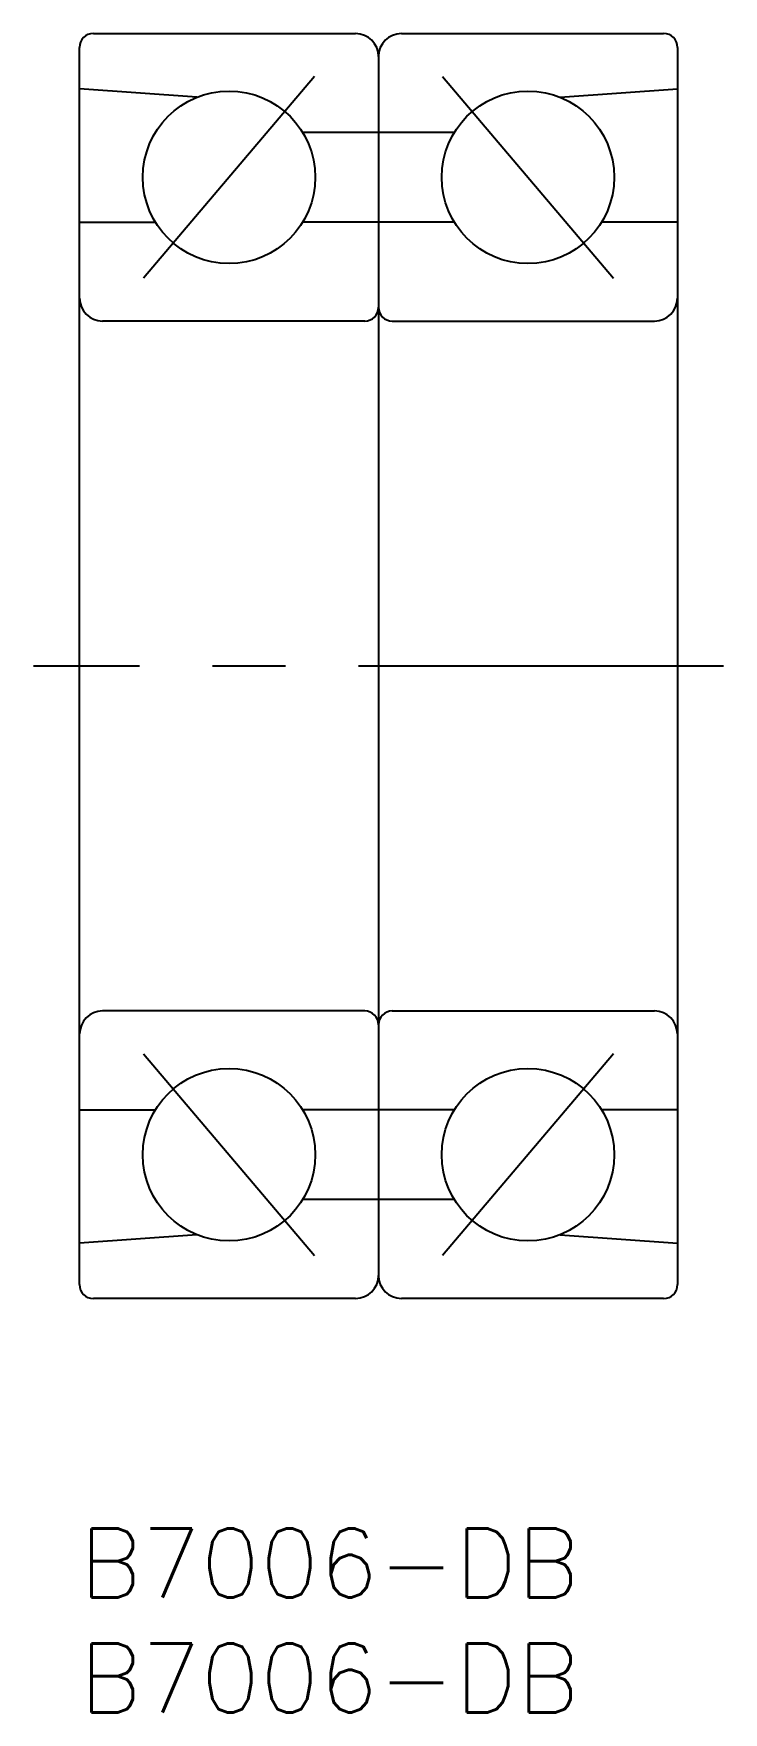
# Model space of a CAD drawing. Extents: x -2 to 28, y -8 to 65.
import ezdxf

# ---------------------------------------------------------------- set-up
doc = ezdxf.new("R2010")
doc.units = 0
doc.header["$LTSCALE"] = 0.5
doc.linetypes.add('CENTER', pattern=[50.8, 31.75, -6.35, 6.35, -6.35])
for name, color, linetype in [('MSM_CENTER', 1, 'CENTER'), ('MSM_CONTINUOUS', 7, 'CONTINUOUS'), ('MSM_PART_NUMBER', 7, 'CONTINUOUS')]:
    doc.layers.add(name, color=color, linetype=linetype)
doc.styles.get("Standard").update_dxf_attribs({"font": 'txt.shx', "height": 3, "bigfont": 'bigfont.shx'})

# ---------------------------------------------------------------- blocks, each defined once
blk = doc.blocks.new('*U2')
at = {"layer": 'MSM_PART_NUMBER'}
blk.add_text('B7006-DB', height=3, dxfattribs=at).set_placement((0, -3))
blk = doc.blocks.new('*U3')
at = {"layer": 'MSM_PART_NUMBER'}
blk.add_text('B7006-DB', height=3, dxfattribs=at).set_placement((0, -8))

msp = doc.modelspace()

# ---------------------------------------------------------------- linework, layer by layer
at = {"layer": 'MSM_CENTER'}
for p, q in [((10.216, 63.138), (2.784, 54.362)), ((15.784, 63.138), (23.216, 54.362)), ((28, 37.5), (-2, 37.5)), ((2.784, 20.638), (10.216, 11.862)), ((23.216, 20.638), (15.784, 11.862))]:
    msp.add_line(p, q, dxfattribs=at)
at = {"layer": 'MSM_CONTINUOUS'}
for p, q in [((0.6, 65), (12, 65)), ((14, 65), (25.4, 65)), ((0, 10.6), (0, 64.4)), ((26, 64.4), (26, 10.6)), ((13, 64), (13, 11)), ((5.097, 62.228), (0, 62.6)), ((20.903, 62.228), (26, 62.6)), ((16.297, 60.7), (9.703, 60.7)), ((0, 56.8), (3.297, 56.8)), ((16.297, 56.8), (9.703, 56.8)), ((26, 56.8), (22.703, 56.8)), ((12.4, 52.5), (1, 52.5)), ((13.6, 52.5), (25, 52.5)), ((12.4, 22.5), (1, 22.5)), ((13.6, 22.5), (25, 22.5)), ((0, 18.2), (3.297, 18.2)), ((16.297, 18.2), (9.703, 18.2)), ((26, 18.2), (22.703, 18.2)), ((16.297, 14.3), (9.703, 14.3)), ((5.097, 12.772), (0, 12.4)), ((20.903, 12.772), (26, 12.4)), ((12, 10), (0.6, 10)), ((25.4, 10), (14, 10))]:
    msp.add_line(p, q, dxfattribs=at)
for centre in [(6.5, 58.75), (19.5, 58.75), (6.5, 16.25), (19.5, 16.25)]:
    msp.add_circle(centre, 3.75, dxfattribs=at)
for centre, radius, start, end in [((0.6, 64.4), 0.6, 90, 180), ((12, 64), 1, 0, 90), ((14, 64), 1, 90, 180), ((25.4, 64.4), 0.6, 0, 90), ((1, 53.5), 1, 180, 270), ((25, 53.5), 1, 270, 0), ((12.4, 53.1), 0.6, 270, 0), ((13.6, 53.1), 0.6, 180, 270), ((1, 21.5), 1, 90, 180), ((12.4, 21.9), 0.6, 0, 90), ((13.6, 21.9), 0.6, 90, 180), ((25, 21.5), 1, 0, 90), ((12, 11), 1, 270, 0), ((14, 11), 1, 180, 270), ((0.6, 10.6), 0.6, 180, 270), ((25.4, 10.6), 0.6, 270, 0)]:
    msp.add_arc(centre, radius, start, end, dxfattribs=at)

# ---------------------------------------------------------------- block references
for name in ['*U2', '*U3']:
    msp.add_blockref(name, (0, 0), dxfattribs=at)

doc.saveas('drawing.dxf')
